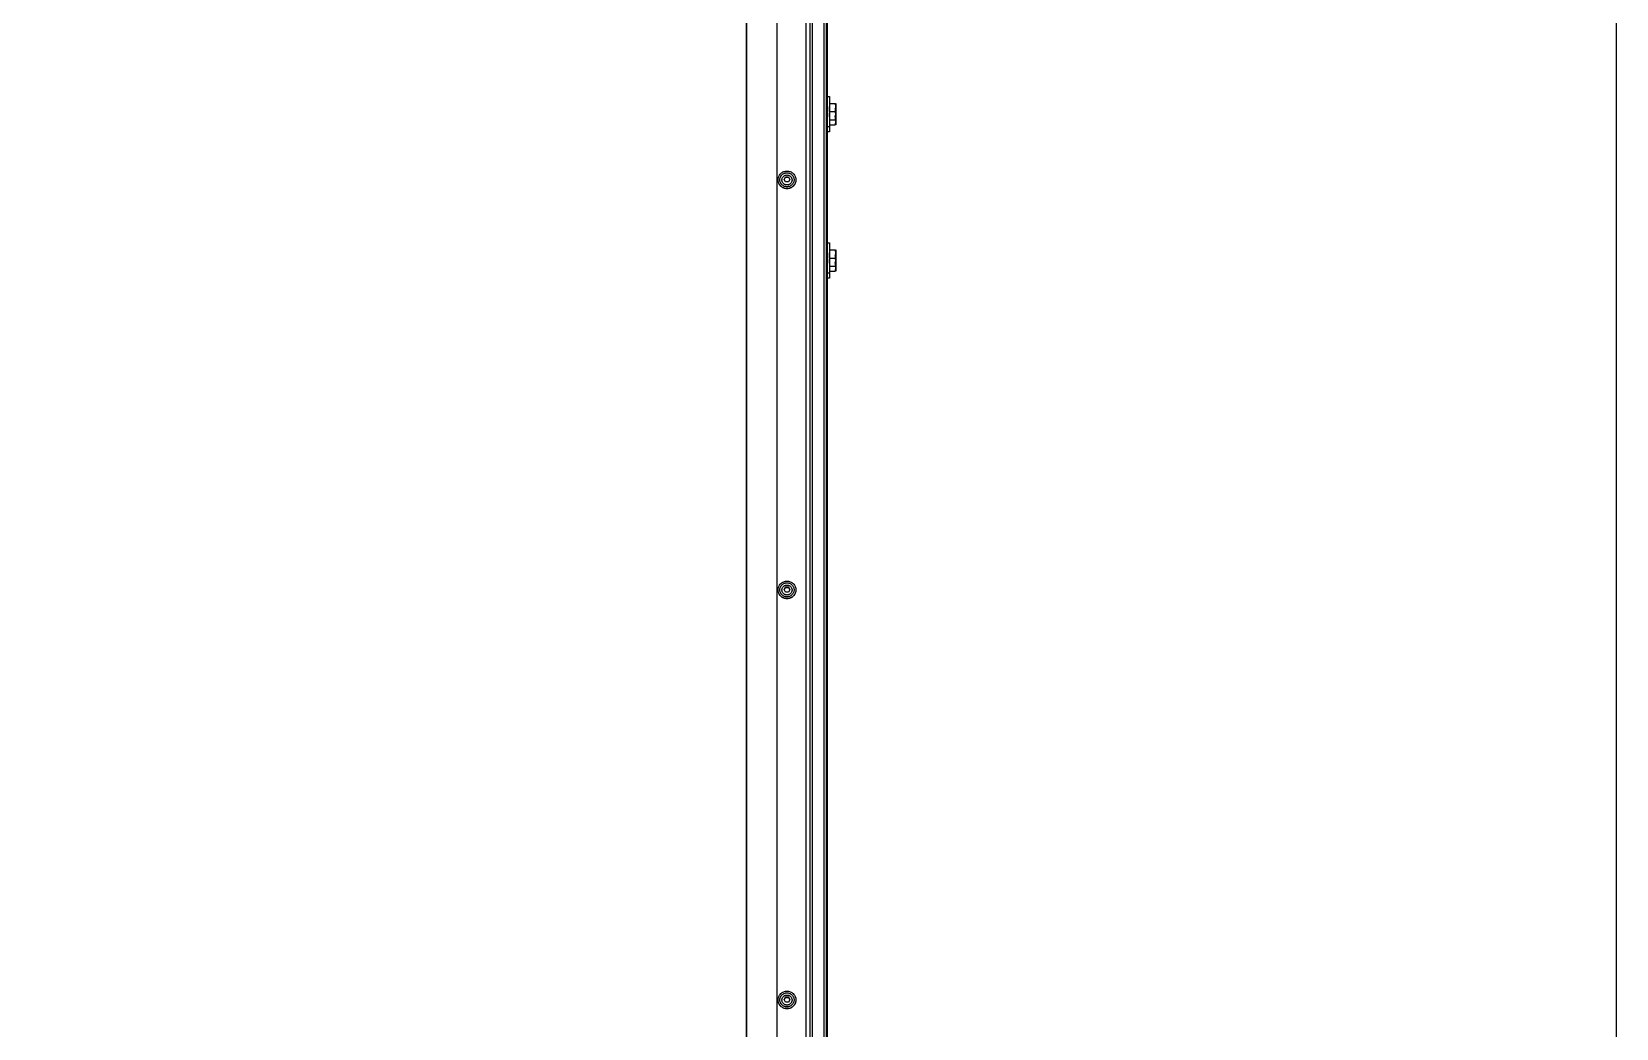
# Model space of a CAD drawing. Header units: millimetres. Extents: x 3109 to 13995, y 24552 to 39949.
# Drawn here: x 12430 to 13995, y 29342 to 30326 of the extents above; entities that cross this region are included whole.
import ezdxf

# ---------------------------------------------------------------- set-up
doc = ezdxf.new("R2010")
doc.units = ezdxf.units.MM
doc.header["$LTSCALE"] = 3
doc.layers.add('DomyÅ›lny', color=7, linetype='Continuous')

msp = doc.modelspace()

# ---------------------------------------------------------------- linework, layer by layer
msp.add_lwpolyline([(3108.6, 24552.5), (3108.6, 39949), (13995, 39949), (13995, 24552.5)], close=True)
at = {"layer": 'DomyÅ›lny'}
for p, q in [((13166.1, 31475.5), (13166.1, 28851.3)), ((13195.2, 28925), (13195.2, 31434.4)), ((13136.1, 31432.4), (13136.1, 28927)), ((13136.1, 28926.7), (13136.1, 31432.1)), ((13199.1, 28924.2), (13199.1, 31433.6)), ((13201.1, 31433.6), (13201.1, 28924.2)), ((13212.6, 31353.5), (13212.6, 29000.9)), ((13215.1, 29000.7), (13215.1, 31353.3)), ((13216.1, 29000.4), (13216.1, 31353)), ((13216.1, 30262.2), (13218.1, 30262.2)), ((13218.1, 30255.2), (13223.8, 30255.2)), ((13218.1, 30247.2), (13223.8, 30247.2)), ((13218.1, 30232.2), (13216.1, 30232.2)), ((13218.1, 30239.2), (13223.8, 30239.2)), ((13218.1, 30234.3), (13223.8, 30234.3)), ((13218.1, 30227.3), (13216.1, 30227.3)), ((13173.2, 30179.9), (13174.7, 30182.4)), ((13174.7, 30182.4), (13177.5, 30182.4)), ((13177.5, 30182.4), (13179, 30179.9)), ((13171.1, 30179.4), (13171.1, 30179.7)), ((13181.1, 30179.7), (13181.1, 30179.4)), ((13216.1, 30117.6), (13218.1, 30117.6)), ((13218.1, 30110.6), (13223.8, 30110.6)), ((13218.1, 30102.6), (13223.8, 30102.6)), ((13218.1, 30094.6), (13223.8, 30094.6)), ((13218.1, 30089.7), (13223.8, 30089.7)), ((13218.1, 30087.6), (13216.1, 30087.6)), ((13218.1, 30082.7), (13216.1, 30082.7)), ((13173.2, 29774.9), (13174.7, 29777.3)), ((13174.7, 29777.3), (13174.7, 29777.7)), ((13174.7, 29777.3), (13177.5, 29777.3)), ((13177.5, 29777.3), (13177.5, 29777.7)), ((13177.5, 29777.3), (13179, 29774.9)), ((13179, 29774.9), (13177.5, 29772.4)), ((13173.2, 29369.8), (13174.7, 29372.3)), ((13174.7, 29372.3), (13174.7, 29372.7)), ((13174.7, 29372.3), (13177.5, 29372.3)), ((13177.5, 29372.3), (13177.5, 29372.7)), ((13177.5, 29372.3), (13179, 29369.8)), ((13179, 29369.8), (13177.5, 29367.4))]:
    msp.add_line(p, q, dxfattribs=at)
for points in [[(13218.1, 30262.2, 0), (13218.1, 30262.2, 0), (13218.1, 30262.2, 0), (13218.1, 30262.2, 0), (13218.1, 30262.2, 0), (13218.1, 30262.2, 0), (13218.1, 30262.2, 0), (13218.1, 30262.2, 0), (13218.1, 30262.2, 0), (13218.1, 30262.2, 0), (13218.1, 30262.2, 0), (13218.1, 30262.2, 0), (13218.1, 30262.2, 0), (13218.1, 30262.1, 0), (13218.1, 30261.8, 0), (13218.1, 30260.3, 0), (13218.1, 30232.2, 0)], [(13217.7, 30252.2, 0), (13217.7, 30252.2, 0), (13217.7, 30252.2, 0), (13217.7, 30252.2, 0), (13217.7, 30252.2, 0), (13217.7, 30252.2, 0), (13217.7, 30252.2, 0), (13217.7, 30252.2, 0), (13217.7, 30252.2, 0), (13217.7, 30252.2, 0), (13217.7, 30252.2, 0), (13217.7, 30252.2, 0), (13217.7, 30252.2, 0), (13217.7, 30252.2, 0), (13217.7, 30252.2, 0), (13217.7, 30252, 0), (13217.7, 30251.6, 0), (13217.7, 30247.2, 0)], [(13217.7, 30246.1, 0), (13217.7, 30242.2, 0)], [(13218.1, 30257.3, 0), (13218.1, 30257.3, 0), (13218.1, 30257.3, 0), (13218.1, 30257.3, 0), (13218.1, 30257.3, 0), (13218.1, 30257.3, 0), (13218.1, 30257.3, 0), (13218.1, 30257.3, 0), (13218.1, 30257.3, 0), (13218.1, 30257.3, 0), (13218.1, 30257.3, 0), (13218.1, 30257.3, 0), (13218.1, 30257.3, 0), (13218.1, 30257.3, 0), (13218.1, 30257.3, 0), (13218.1, 30257.2, 0), (13218.1, 30256.9, 0), (13218.1, 30255.7, 0), (13218.1, 30253.5, 0)], [(13224.5, 30251.2, 0), (13224.5, 30252.2, 0), (13224.3, 30253.1, 0), (13223.8, 30255.2, 0)], [(13223.8, 30247.2, 0), (13224.3, 30249.3, 0), (13224.5, 30250.2, 0), (13224.5, 30251.2, 0)], [(13224.5, 30246.3, 0), (13224.5, 30247.3, 0), (13224.3, 30248.3, 0), (13223.8, 30250.3, 0)], [(13224.5, 30243.2, 0), (13224.5, 30244.2, 0), (13224.3, 30245.1, 0), (13223.8, 30247.2, 0)], [(13223.8, 30242.3, 0), (13224.3, 30244.4, 0), (13224.5, 30245.4, 0), (13224.5, 30246.3, 0)], [(13224.5, 30255.2, 0), (13224.5, 30255.2, 0), (13224.5, 30255.2, 0), (13224.5, 30255.2, 0), (13224.5, 30255.2, 0), (13224.5, 30255.2, 0), (13224.5, 30255.2, 0), (13224.5, 30255.2, 0), (13224.5, 30255.2, 0), (13224.5, 30255.2, 0), (13224.5, 30255.2, 0), (13224.5, 30255.2, 0), (13224.5, 30255.2, 0), (13224.5, 30255.2, 0), (13224.5, 30255.2, 0), (13224.5, 30255.1, 0), (13224.5, 30254.7, 0), (13224.5, 30251.2, 0)], [(13224.5, 30251.2, 0), (13224.5, 30247.2, 0)], [(13224.5, 30247.2, 0), (13224.5, 30243.2, 0)], [(13218.1, 30239.8, 0), (13218.1, 30227.3, 0)], [(13223.8, 30239.2, 0), (13224.3, 30241.3, 0), (13224.5, 30242.2, 0), (13224.5, 30243.2, 0)], [(13224.5, 30238.3, 0), (13224.5, 30239.3, 0), (13224.3, 30240.3, 0), (13223.8, 30242.3, 0)], [(13223.8, 30234.3, 0), (13224.3, 30236.4, 0), (13224.5, 30237.4, 0), (13224.5, 30238.3, 0)], [(13224.5, 30243.2, 0), (13224.5, 30239.2, 0)], [(13224.5, 30242.3, 0), (13224.5, 30238.3, 0)], [(13224.5, 30238.3, 0), (13224.5, 30234.3, 0)], [(13224.5, 30234.3, 0), (13224.5, 30234.3, 0), (13224.5, 30234.3, 0), (13224.5, 30234.3, 0), (13224.5, 30234.3, 0), (13224.5, 30234.3, 0), (13224.5, 30234.3, 0), (13224.5, 30234.3, 0), (13224.5, 30234.3, 0), (13224.5, 30234.3, 0), (13224.5, 30234.3, 0), (13224.5, 30234.3, 0), (13224.5, 30234.3, 0), (13224.5, 30234.3, 0), (13224.5, 30234.4, 0), (13224.5, 30234.4, 0), (13224.5, 30234.8, 0), (13224.5, 30238.3, 0)], [(13176.1, 30174.8, 0), (13175.6, 30174.8, 0), (13175.2, 30174.8, 0), (13174.7, 30174.9, 0), (13174.3, 30175.1, 0), (13173.8, 30175.3, 0), (13173.4, 30175.6, 0), (13172.9, 30175.9, 0), (13172.6, 30176.2, 0), (13172.2, 30176.6, 0), (13171.9, 30177, 0), (13171.7, 30177.4, 0), (13171.4, 30177.9, 0), (13171.3, 30178.3, 0), (13171.2, 30178.8, 0), (13171.1, 30179.3, 0), (13171.1, 30179.7, 0), (13171.1, 30180.2, 0), (13171.2, 30180.6, 0), (13171.3, 30181.1, 0), (13171.4, 30181.5, 0), (13171.7, 30182, 0), (13171.9, 30182.4, 0), (13172.2, 30182.8, 0), (13172.6, 30183.2, 0), (13172.9, 30183.6, 0), (13173.4, 30183.9, 0), (13173.8, 30184.1, 0), (13174.3, 30184.3, 0), (13174.7, 30184.5, 0), (13175.2, 30184.6, 0), (13175.6, 30184.6, 0), (13176.1, 30184.7, 0)], [(13173.2, 30180.2, 0), (13174.7, 30182.7, 0)], [(13174.7, 30182.7, 0), (13177.5, 30182.7, 0)], [(13176.1, 30184.7, 0), (13176.5, 30184.6, 0), (13177, 30184.6, 0), (13177.5, 30184.5, 0), (13177.9, 30184.3, 0), (13178.4, 30184.1, 0), (13178.8, 30183.9, 0), (13179.2, 30183.6, 0), (13179.6, 30183.2, 0), (13180, 30182.8, 0), (13180.3, 30182.4, 0), (13180.5, 30182, 0), (13180.7, 30181.5, 0), (13180.9, 30181.1, 0), (13181, 30180.6, 0), (13181.1, 30180.2, 0), (13181.1, 30179.7, 0), (13181.1, 30179.3, 0), (13181, 30178.8, 0), (13180.9, 30178.3, 0), (13180.7, 30177.9, 0), (13180.5, 30177.4, 0), (13180.3, 30177, 0), (13180, 30176.6, 0), (13179.6, 30176.2, 0), (13179.2, 30175.9, 0), (13178.8, 30175.6, 0), (13178.4, 30175.3, 0), (13177.9, 30175.1, 0), (13177.5, 30174.9, 0), (13177, 30174.8, 0), (13176.5, 30174.8, 0), (13176.1, 30174.8, 0)], [(13177.5, 30182.7, 0), (13179, 30180.2, 0)], [(13184.8, 30179.7, 0), (13184.8, 30178.9, 0), (13184.7, 30178.1, 0), (13184.5, 30177.3, 0), (13184.2, 30176.5, 0), (13183.9, 30175.7, 0), (13183.4, 30175, 0), (13182.9, 30174.2, 0), (13182.3, 30173.6, 0), (13181.6, 30173, 0), (13180.9, 30172.5, 0), (13180.1, 30172, 0), (13179.3, 30171.7, 0), (13178.5, 30171.4, 0), (13177.7, 30171.2, 0), (13176.9, 30171.1, 0), (13176.1, 30171, 0), (13175.3, 30171.1, 0), (13174.5, 30171.2, 0), (13173.7, 30171.4, 0), (13172.9, 30171.7, 0), (13172.1, 30172, 0), (13171.3, 30172.5, 0), (13170.6, 30173, 0), (13169.9, 30173.6, 0), (13169.3, 30174.2, 0), (13168.8, 30175, 0), (13168.3, 30175.7, 0), (13168, 30176.5, 0), (13167.7, 30177.3, 0), (13167.5, 30178.1, 0), (13167.4, 30178.9, 0), (13167.3, 30179.7, 0)], [(13174.7, 30177.8, 0), (13173.2, 30180.2, 0)], [(13177.5, 30177.8, 0), (13174.7, 30177.8, 0)], [(13179, 30180.2, 0), (13177.5, 30177.8, 0)], [(13217.7, 30107.6, 0), (13217.7, 30107.6, 0), (13217.7, 30107.6, 0), (13217.7, 30107.6, 0), (13217.7, 30107.6, 0), (13217.7, 30107.6, 0), (13217.7, 30107.6, 0), (13217.7, 30107.6, 0), (13217.7, 30107.6, 0), (13217.7, 30107.6, 0), (13217.7, 30107.6, 0), (13217.7, 30107.6, 0), (13217.7, 30107.6, 0), (13217.7, 30107.6, 0), (13217.7, 30107.6, 0), (13217.7, 30107.5, 0), (13217.7, 30107, 0), (13217.7, 30102.6, 0)], [(13218.1, 30117.6, 0), (13218.1, 30117.6, 0), (13218.1, 30117.6, 0), (13218.1, 30117.6, 0), (13218.1, 30117.6, 0), (13218.1, 30117.6, 0), (13218.1, 30117.6, 0), (13218.1, 30117.6, 0), (13218.1, 30117.6, 0), (13218.1, 30117.6, 0), (13218.1, 30117.6, 0), (13218.1, 30117.6, 0), (13218.1, 30117.6, 0), (13218.1, 30117.5, 0), (13218.1, 30117.2, 0), (13218.1, 30115.8, 0), (13218.1, 30087.6, 0)], [(13218.1, 30112.7, 0), (13218.1, 30112.7, 0), (13218.1, 30112.7, 0), (13218.1, 30112.7, 0), (13218.1, 30112.7, 0), (13218.1, 30112.7, 0), (13218.1, 30112.7, 0), (13218.1, 30112.7, 0), (13218.1, 30112.7, 0), (13218.1, 30112.7, 0), (13218.1, 30112.7, 0), (13218.1, 30112.7, 0), (13218.1, 30112.7, 0), (13218.1, 30112.7, 0), (13218.1, 30112.7, 0), (13218.1, 30112.7, 0), (13218.1, 30112.4, 0), (13218.1, 30111.1, 0), (13218.1, 30108.9, 0)], [(13224.5, 30106.6, 0), (13224.5, 30107.6, 0), (13224.3, 30108.5, 0), (13223.8, 30110.6, 0)], [(13223.8, 30102.6, 0), (13224.3, 30104.7, 0), (13224.5, 30105.7, 0), (13224.5, 30106.6, 0)], [(13224.5, 30101.7, 0), (13224.5, 30102.7, 0), (13224.3, 30103.7, 0), (13223.8, 30105.7, 0)], [(13224.5, 30110.6, 0), (13224.5, 30110.6, 0), (13224.5, 30110.6, 0), (13224.5, 30110.6, 0), (13224.5, 30110.6, 0), (13224.5, 30110.6, 0), (13224.5, 30110.6, 0), (13224.5, 30110.6, 0), (13224.5, 30110.6, 0), (13224.5, 30110.6, 0), (13224.5, 30110.6, 0), (13224.5, 30110.6, 0), (13224.5, 30110.6, 0), (13224.5, 30110.6, 0), (13224.5, 30110.6, 0), (13224.5, 30110.5, 0), (13224.5, 30110.2, 0), (13224.5, 30106.6, 0)], [(13224.5, 30106.6, 0), (13224.5, 30102.6, 0)], [(13217.7, 30101.5, 0), (13217.7, 30097.6, 0)], [(13218.1, 30095.2, 0), (13218.1, 30082.7, 0)], [(13224.5, 30098.6, 0), (13224.5, 30099.6, 0), (13224.3, 30100.5, 0), (13223.8, 30102.6, 0)], [(13223.8, 30097.7, 0), (13224.3, 30099.8, 0), (13224.5, 30100.8, 0), (13224.5, 30101.7, 0)], [(13223.8, 30094.6, 0), (13224.3, 30096.7, 0), (13224.5, 30097.7, 0), (13224.5, 30098.6, 0)], [(13224.5, 30093.7, 0), (13224.5, 30094.7, 0), (13224.3, 30095.7, 0), (13223.8, 30097.7, 0)], [(13223.8, 30089.7, 0), (13224.3, 30091.8, 0), (13224.5, 30092.8, 0), (13224.5, 30093.7, 0)], [(13224.5, 30102.6, 0), (13224.5, 30098.6, 0)], [(13224.5, 30098.6, 0), (13224.5, 30094.6, 0)], [(13224.5, 30097.7, 0), (13224.5, 30093.7, 0)], [(13224.5, 30093.7, 0), (13224.5, 30089.7, 0)], [(13176.1, 29769.7, 0), (13175.6, 29769.8, 0), (13175.2, 29769.8, 0), (13174.7, 29769.9, 0), (13174.3, 29770.1, 0), (13173.8, 29770.3, 0), (13173.4, 29770.5, 0), (13172.9, 29770.8, 0), (13172.6, 29771.2, 0), (13172.2, 29771.6, 0), (13171.9, 29772, 0), (13171.7, 29772.4, 0), (13171.4, 29772.9, 0), (13171.3, 29773.3, 0), (13171.2, 29773.8, 0), (13171.1, 29774.2, 0), (13171.1, 29774.7, 0), (13171.1, 29775.1, 0), (13171.2, 29775.6, 0), (13171.3, 29776.1, 0), (13171.4, 29776.5, 0), (13171.7, 29777, 0), (13171.9, 29777.4, 0), (13172.2, 29777.8, 0), (13172.6, 29778.2, 0), (13172.9, 29778.5, 0), (13173.4, 29778.8, 0), (13173.8, 29779.1, 0), (13174.3, 29779.3, 0), (13174.7, 29779.4, 0), (13175.2, 29779.6, 0), (13175.6, 29779.6, 0), (13176.1, 29779.6, 0)], [(13173.2, 29775.2, 0), (13174.7, 29777.7, 0)], [(13174.7, 29777.7, 0), (13177.5, 29777.7, 0)], [(13176.1, 29779.6, 0), (13176.5, 29779.6, 0), (13177, 29779.6, 0), (13177.5, 29779.4, 0), (13177.9, 29779.3, 0), (13178.4, 29779.1, 0), (13178.8, 29778.8, 0), (13179.2, 29778.5, 0), (13179.6, 29778.2, 0), (13180, 29777.8, 0), (13180.3, 29777.4, 0), (13180.5, 29777, 0), (13180.7, 29776.5, 0), (13180.9, 29776.1, 0), (13181, 29775.6, 0), (13181.1, 29775.1, 0), (13181.1, 29774.7, 0), (13181.1, 29774.2, 0), (13181, 29773.8, 0), (13180.9, 29773.3, 0), (13180.7, 29772.9, 0), (13180.5, 29772.4, 0), (13180.3, 29772, 0), (13180, 29771.6, 0), (13179.6, 29771.2, 0), (13179.2, 29770.8, 0), (13178.8, 29770.5, 0), (13178.4, 29770.3, 0), (13177.9, 29770.1, 0), (13177.5, 29769.9, 0), (13177, 29769.8, 0), (13176.5, 29769.8, 0), (13176.1, 29769.7, 0)], [(13177.5, 29777.7, 0), (13179, 29775.2, 0)], [(13184.8, 29774.7, 0), (13184.8, 29773.9, 0), (13184.7, 29773.1, 0), (13184.5, 29772.3, 0), (13184.2, 29771.5, 0), (13183.9, 29770.7, 0), (13183.4, 29769.9, 0), (13182.9, 29769.2, 0), (13182.3, 29768.6, 0), (13181.6, 29768, 0), (13180.9, 29767.4, 0), (13180.1, 29767, 0), (13179.3, 29766.6, 0), (13178.5, 29766.4, 0), (13177.7, 29766.2, 0), (13176.9, 29766.1, 0), (13176.1, 29766, 0), (13175.3, 29766.1, 0), (13174.5, 29766.2, 0), (13173.7, 29766.4, 0), (13172.9, 29766.6, 0), (13172.1, 29767, 0), (13171.3, 29767.4, 0), (13170.6, 29768, 0), (13169.9, 29768.6, 0), (13169.3, 29769.2, 0), (13168.8, 29769.9, 0), (13168.3, 29770.7, 0), (13168, 29771.5, 0), (13167.7, 29772.3, 0), (13167.5, 29773.1, 0), (13167.4, 29773.9, 0), (13167.3, 29774.7, 0)], [(13174.7, 29772.7, 0), (13173.2, 29775.2, 0)], [(13177.5, 29772.7, 0), (13174.7, 29772.7, 0)], [(13179, 29775.2, 0), (13177.5, 29772.7, 0)], [(13184.8, 29369.3, 0), (13184.8, 29368.5, 0), (13184.6, 29367.7, 0), (13184.4, 29366.9, 0), (13184.1, 29366.1, 0), (13183.7, 29365.3, 0), (13183.2, 29364.6, 0), (13182.6, 29363.9, 0), (13182, 29363.3, 0), (13181.3, 29362.7, 0), (13180.6, 29362.2, 0), (13179.8, 29361.8, 0), (13179, 29361.5, 0), (13178.2, 29361.3, 0), (13177.4, 29361.1, 0), (13176.7, 29361, 0), (13175.9, 29361, 0), (13175.1, 29361.1, 0), (13174.3, 29361.2, 0), (13173.5, 29361.4, 0), (13172.7, 29361.7, 0), (13171.9, 29362, 0), (13171.2, 29362.5, 0), (13170.5, 29363, 0), (13169.8, 29363.6, 0), (13169.2, 29364.3, 0), (13168.7, 29365, 0), (13168.3, 29365.8, 0), (13167.9, 29366.5, 0), (13167.7, 29367.3, 0), (13167.5, 29368.1, 0), (13167.4, 29368.9, 0), (13167.3, 29369.7, 0)], [(13176.1, 29364.7, 0), (13175.6, 29364.7, 0), (13175.2, 29364.8, 0), (13174.7, 29364.9, 0), (13174.3, 29365.1, 0), (13173.8, 29365.3, 0), (13173.4, 29365.5, 0), (13172.9, 29365.8, 0), (13172.6, 29366.2, 0), (13172.2, 29366.5, 0), (13171.9, 29367, 0), (13171.7, 29367.4, 0), (13171.4, 29367.8, 0), (13171.3, 29368.3, 0), (13171.2, 29368.8, 0), (13171.1, 29369.2, 0), (13171.1, 29369.7, 0), (13171.1, 29370.1, 0), (13171.2, 29370.6, 0), (13171.3, 29371, 0), (13171.4, 29371.5, 0), (13171.7, 29371.9, 0), (13171.9, 29372.4, 0), (13172.2, 29372.8, 0), (13172.6, 29373.2, 0), (13172.9, 29373.5, 0), (13173.4, 29373.8, 0), (13173.8, 29374.1, 0), (13174.3, 29374.3, 0), (13174.7, 29374.4, 0), (13175.2, 29374.5, 0), (13175.6, 29374.6, 0), (13176.1, 29374.6, 0)], [(13173.2, 29370.2, 0), (13174.7, 29372.7, 0)], [(13174.7, 29367.7, 0), (13173.2, 29370.2, 0)], [(13174.7, 29372.7, 0), (13177.5, 29372.7, 0)], [(13176.1, 29374.6, 0), (13176.5, 29374.6, 0), (13177, 29374.5, 0), (13177.5, 29374.4, 0), (13177.9, 29374.3, 0), (13178.4, 29374.1, 0), (13178.8, 29373.8, 0), (13179.2, 29373.5, 0), (13179.6, 29373.2, 0), (13180, 29372.8, 0), (13180.3, 29372.4, 0), (13180.5, 29371.9, 0), (13180.7, 29371.5, 0), (13180.9, 29371, 0), (13181, 29370.6, 0), (13181.1, 29370.1, 0), (13181.1, 29369.7, 0), (13181.1, 29369.2, 0), (13181, 29368.8, 0), (13180.9, 29368.3, 0), (13180.7, 29367.8, 0), (13180.5, 29367.4, 0), (13180.3, 29367, 0), (13180, 29366.5, 0), (13179.6, 29366.2, 0), (13179.2, 29365.8, 0), (13178.8, 29365.5, 0), (13178.4, 29365.3, 0), (13177.9, 29365.1, 0), (13177.5, 29364.9, 0), (13177, 29364.8, 0), (13176.5, 29364.7, 0), (13176.1, 29364.7, 0)], [(13177.5, 29372.7, 0), (13179, 29370.2, 0)], [(13179, 29370.2, 0), (13177.5, 29367.7, 0)], [(13184.1, 29373.3, 0), (13184.4, 29372.4, 0), (13184.7, 29371.4, 0), (13184.8, 29370.5, 0), (13184.8, 29369.7, 0)], [(13177.5, 29367.7, 0), (13174.7, 29367.7, 0)]]:
    msp.add_polyline3d(points, dxfattribs=at)
for points in [[(13176.1, 30188.5, 0), (13176.9, 30188.5, 0), (13177.7, 30188.4, 0), (13178.5, 30188.2, 0), (13179.3, 30187.9, 0), (13180.1, 30187.6, 0), (13180.9, 30187.1, 0), (13181.6, 30186.6, 0), (13182.3, 30186, 0), (13182.9, 30185.3, 0), (13183.4, 30184.6, 0), (13183.9, 30183.9, 0), (13184.2, 30183.1, 0), (13184.5, 30182.3, 0), (13184.7, 30181.5, 0), (13184.8, 30180.7, 0), (13184.8, 30179.9, 0), (13184.8, 30179.1, 0), (13184.7, 30178.3, 0), (13184.5, 30177.5, 0), (13184.2, 30176.7, 0), (13183.9, 30175.9, 0), (13183.4, 30175.1, 0), (13182.9, 30174.4, 0), (13182.3, 30173.7, 0), (13181.6, 30173.1, 0), (13180.9, 30172.6, 0), (13180.1, 30172.2, 0), (13179.3, 30171.8, 0), (13178.5, 30171.5, 0), (13177.7, 30171.4, 0), (13176.9, 30171.2, 0), (13176.1, 30171.2, 0), (13175.3, 30171.2, 0), (13174.5, 30171.4, 0), (13173.7, 30171.5, 0), (13172.9, 30171.8, 0), (13172.1, 30172.2, 0), (13171.3, 30172.6, 0), (13170.6, 30173.1, 0), (13169.9, 30173.7, 0), (13169.3, 30174.4, 0), (13168.8, 30175.1, 0), (13168.3, 30175.9, 0), (13168, 30176.7, 0), (13167.7, 30177.5, 0), (13167.5, 30178.3, 0), (13167.4, 30179.1, 0), (13167.3, 30179.9, 0), (13167.4, 30180.7, 0), (13167.5, 30181.5, 0), (13167.7, 30182.3, 0), (13168, 30183.1, 0), (13168.3, 30183.9, 0), (13168.8, 30184.6, 0), (13169.3, 30185.3, 0), (13169.9, 30186, 0), (13170.6, 30186.6, 0), (13171.3, 30187.1, 0), (13172.1, 30187.6, 0), (13172.9, 30187.9, 0), (13173.7, 30188.2, 0), (13174.5, 30188.4, 0), (13175.3, 30188.5, 0)], [(13176.1, 30186.8, 0), (13176.7, 30186.8, 0), (13177.4, 30186.7, 0), (13178, 30186.5, 0), (13178.7, 30186.3, 0), (13179.3, 30186, 0), (13179.9, 30185.7, 0), (13180.5, 30185.3, 0), (13181, 30184.8, 0), (13181.5, 30184.2, 0), (13182, 30183.7, 0), (13182.3, 30183.1, 0), (13182.6, 30182.4, 0), (13182.8, 30181.8, 0), (13183, 30181.1, 0), (13183.1, 30180.5, 0), (13183.1, 30179.9, 0), (13183.1, 30179.3, 0), (13183, 30178.6, 0), (13182.8, 30178, 0), (13182.6, 30177.3, 0), (13182.3, 30176.7, 0), (13182, 30176.1, 0), (13181.5, 30175.5, 0), (13181, 30175, 0), (13180.5, 30174.5, 0), (13179.9, 30174.1, 0), (13179.3, 30173.7, 0), (13178.7, 30173.4, 0), (13178, 30173.2, 0), (13177.4, 30173.1, 0), (13176.7, 30173, 0), (13176.1, 30172.9, 0), (13175.5, 30173, 0), (13174.8, 30173.1, 0), (13174.2, 30173.2, 0), (13173.5, 30173.4, 0), (13172.9, 30173.7, 0), (13172.3, 30174.1, 0), (13171.7, 30174.5, 0), (13171.1, 30175, 0), (13170.7, 30175.5, 0), (13170.2, 30176.1, 0), (13169.9, 30176.7, 0), (13169.6, 30177.3, 0), (13169.4, 30178, 0), (13169.2, 30178.6, 0), (13169.1, 30179.3, 0), (13169.1, 30179.9, 0), (13169.1, 30180.5, 0), (13169.2, 30181.1, 0), (13169.4, 30181.8, 0), (13169.6, 30182.4, 0), (13169.9, 30183.1, 0), (13170.2, 30183.7, 0), (13170.7, 30184.2, 0), (13171.1, 30184.8, 0), (13171.7, 30185.3, 0), (13172.3, 30185.7, 0), (13172.9, 30186, 0), (13173.5, 30186.3, 0), (13174.2, 30186.5, 0), (13174.8, 30186.7, 0), (13175.5, 30186.8, 0)], [(13176.1, 29783.5, 0), (13176.9, 29783.5, 0), (13177.7, 29783.4, 0), (13178.5, 29783.2, 0), (13179.3, 29782.9, 0), (13180.1, 29782.6, 0), (13180.9, 29782.1, 0), (13181.6, 29781.6, 0), (13182.3, 29781, 0), (13182.9, 29780.3, 0), (13183.4, 29779.6, 0), (13183.9, 29778.8, 0), (13184.2, 29778, 0), (13184.5, 29777.2, 0), (13184.7, 29776.4, 0), (13184.8, 29775.6, 0), (13184.8, 29774.9, 0), (13184.8, 29774.1, 0), (13184.7, 29773.3, 0), (13184.5, 29772.5, 0), (13184.2, 29771.7, 0), (13183.9, 29770.9, 0), (13183.4, 29770.1, 0), (13182.9, 29769.4, 0), (13182.3, 29768.7, 0), (13181.6, 29768.1, 0), (13180.9, 29767.6, 0), (13180.1, 29767.2, 0), (13179.3, 29766.8, 0), (13178.5, 29766.5, 0), (13177.7, 29766.3, 0), (13176.9, 29766.2, 0), (13176.1, 29766.2, 0), (13175.3, 29766.2, 0), (13174.5, 29766.3, 0), (13173.7, 29766.5, 0), (13172.9, 29766.8, 0), (13172.1, 29767.2, 0), (13171.3, 29767.6, 0), (13170.6, 29768.1, 0), (13169.9, 29768.7, 0), (13169.3, 29769.4, 0), (13168.8, 29770.1, 0), (13168.3, 29770.9, 0), (13168, 29771.7, 0), (13167.7, 29772.5, 0), (13167.5, 29773.3, 0), (13167.4, 29774.1, 0), (13167.3, 29774.9, 0), (13167.4, 29775.6, 0), (13167.5, 29776.4, 0), (13167.7, 29777.2, 0), (13168, 29778, 0), (13168.3, 29778.8, 0), (13168.8, 29779.6, 0), (13169.3, 29780.3, 0), (13169.9, 29781, 0), (13170.6, 29781.6, 0), (13171.3, 29782.1, 0), (13172.1, 29782.6, 0), (13172.9, 29782.9, 0), (13173.7, 29783.2, 0), (13174.5, 29783.4, 0), (13175.3, 29783.5, 0)], [(13176.1, 29781.8, 0), (13176.7, 29781.8, 0), (13177.4, 29781.7, 0), (13178, 29781.5, 0), (13178.7, 29781.3, 0), (13179.3, 29781, 0), (13179.9, 29780.7, 0), (13180.5, 29780.2, 0), (13181, 29779.8, 0), (13181.5, 29779.2, 0), (13182, 29778.6, 0), (13182.3, 29778, 0), (13182.6, 29777.4, 0), (13182.8, 29776.8, 0), (13183, 29776.1, 0), (13183.1, 29775.5, 0), (13183.1, 29774.9, 0), (13183.1, 29774.2, 0), (13183, 29773.6, 0), (13182.8, 29772.9, 0), (13182.6, 29772.3, 0), (13182.3, 29771.7, 0), (13182, 29771.1, 0), (13181.5, 29770.5, 0), (13181, 29770, 0), (13180.5, 29769.5, 0), (13179.9, 29769.1, 0), (13179.3, 29768.7, 0), (13178.7, 29768.4, 0), (13178, 29768.2, 0), (13177.4, 29768, 0), (13176.7, 29768, 0), (13176.1, 29767.9, 0), (13175.5, 29768, 0), (13174.8, 29768, 0), (13174.2, 29768.2, 0), (13173.5, 29768.4, 0), (13172.9, 29768.7, 0), (13172.3, 29769.1, 0), (13171.7, 29769.5, 0), (13171.1, 29770, 0), (13170.7, 29770.5, 0), (13170.2, 29771.1, 0), (13169.9, 29771.7, 0), (13169.6, 29772.3, 0), (13169.4, 29772.9, 0), (13169.2, 29773.6, 0), (13169.1, 29774.2, 0), (13169.1, 29774.9, 0), (13169.1, 29775.5, 0), (13169.2, 29776.1, 0), (13169.4, 29776.8, 0), (13169.6, 29777.4, 0), (13169.9, 29778, 0), (13170.2, 29778.6, 0), (13170.7, 29779.2, 0), (13171.1, 29779.8, 0), (13171.7, 29780.2, 0), (13172.3, 29780.7, 0), (13172.9, 29781, 0), (13173.5, 29781.3, 0), (13174.2, 29781.5, 0), (13174.8, 29781.7, 0), (13175.5, 29781.8, 0)], [(13176.1, 29378.5, 0), (13176.9, 29378.5, 0), (13177.7, 29378.4, 0), (13178.5, 29378.2, 0), (13179.3, 29377.9, 0), (13180.1, 29377.5, 0), (13180.9, 29377.1, 0), (13181.6, 29376.6, 0), (13182.3, 29376, 0), (13182.9, 29375.3, 0), (13183.4, 29374.6, 0), (13183.9, 29373.8, 0), (13184.2, 29373, 0), (13184.5, 29372.2, 0), (13184.7, 29371.4, 0), (13184.8, 29370.6, 0), (13184.8, 29369.8, 0), (13184.8, 29369.1, 0), (13184.7, 29368.3, 0), (13184.5, 29367.5, 0), (13184.2, 29366.6, 0), (13183.9, 29365.9, 0), (13183.4, 29365.1, 0), (13182.9, 29364.4, 0), (13182.3, 29363.7, 0), (13181.6, 29363.1, 0), (13180.9, 29362.6, 0), (13180.1, 29362.1, 0), (13179.3, 29361.8, 0), (13178.5, 29361.5, 0), (13177.7, 29361.3, 0), (13176.9, 29361.2, 0), (13176.1, 29361.2, 0), (13175.3, 29361.2, 0), (13174.5, 29361.3, 0), (13173.7, 29361.5, 0), (13172.9, 29361.8, 0), (13172.1, 29362.1, 0), (13171.3, 29362.6, 0), (13170.6, 29363.1, 0), (13169.9, 29363.7, 0), (13169.3, 29364.4, 0), (13168.8, 29365.1, 0), (13168.3, 29365.9, 0), (13168, 29366.6, 0), (13167.7, 29367.5, 0), (13167.5, 29368.3, 0), (13167.4, 29369.1, 0), (13167.3, 29369.8, 0), (13167.4, 29370.6, 0), (13167.5, 29371.4, 0), (13167.7, 29372.2, 0), (13168, 29373, 0), (13168.3, 29373.8, 0), (13168.8, 29374.6, 0), (13169.3, 29375.3, 0), (13169.9, 29376, 0), (13170.6, 29376.6, 0), (13171.3, 29377.1, 0), (13172.1, 29377.5, 0), (13172.9, 29377.9, 0), (13173.7, 29378.2, 0), (13174.5, 29378.4, 0), (13175.3, 29378.5, 0)], [(13176.1, 29376.8, 0), (13176.7, 29376.7, 0), (13177.4, 29376.7, 0), (13178, 29376.5, 0), (13178.7, 29376.3, 0), (13179.3, 29376, 0), (13179.9, 29375.6, 0), (13180.5, 29375.2, 0), (13181, 29374.7, 0), (13181.5, 29374.2, 0), (13182, 29373.6, 0), (13182.3, 29373, 0), (13182.6, 29372.4, 0), (13182.8, 29371.7, 0), (13183, 29371.1, 0), (13183.1, 29370.5, 0), (13183.1, 29369.8, 0), (13183.1, 29369.2, 0), (13183, 29368.6, 0), (13182.8, 29367.9, 0), (13182.6, 29367.3, 0), (13182.3, 29366.7, 0), (13182, 29366, 0), (13181.5, 29365.5, 0), (13181, 29364.9, 0), (13180.5, 29364.5, 0), (13179.9, 29364, 0), (13179.3, 29363.7, 0), (13178.7, 29363.4, 0), (13178, 29363.2, 0), (13177.4, 29363, 0), (13176.7, 29362.9, 0), (13176.1, 29362.9, 0), (13175.5, 29362.9, 0), (13174.8, 29363, 0), (13174.2, 29363.2, 0), (13173.5, 29363.4, 0), (13172.9, 29363.7, 0), (13172.3, 29364, 0), (13171.7, 29364.5, 0), (13171.1, 29364.9, 0), (13170.7, 29365.5, 0), (13170.2, 29366, 0), (13169.9, 29366.7, 0), (13169.6, 29367.3, 0), (13169.4, 29367.9, 0), (13169.2, 29368.6, 0), (13169.1, 29369.2, 0), (13169.1, 29369.8, 0), (13169.1, 29370.5, 0), (13169.2, 29371.1, 0), (13169.4, 29371.7, 0), (13169.6, 29372.4, 0), (13169.9, 29373, 0), (13170.2, 29373.6, 0), (13170.7, 29374.2, 0), (13171.1, 29374.7, 0), (13171.7, 29375.2, 0), (13172.3, 29375.6, 0), (13172.9, 29376, 0), (13173.5, 29376.3, 0), (13174.2, 29376.5, 0), (13174.8, 29376.7, 0), (13175.5, 29376.7, 0)]]:
    msp.add_polyline3d(points, close=True, dxfattribs=at)

doc.saveas('drawing.dxf')
